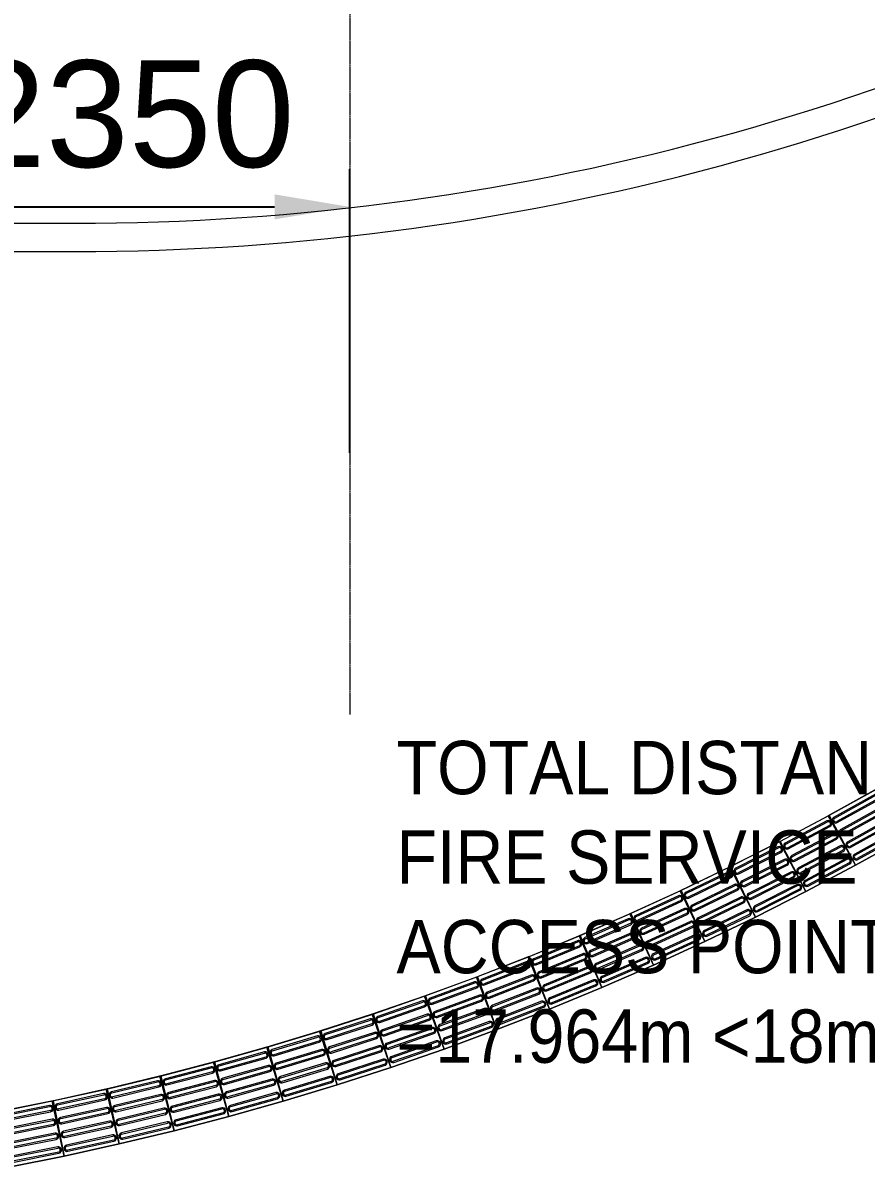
# Model space of a CAD drawing. Header units: millimetres. Extents: x 10569 to 232243, y -25347 to 80743.
# Drawn here: x 86601 to 91085, y 54554 to 60641 of the extents above; entities that cross this region are included whole.
import ezdxf

# ---------------------------------------------------------------- set-up
doc = ezdxf.new("R2010")
doc.units = ezdxf.units.MM
doc.linetypes.add('Grid Line__1_200_', pattern=[10.5, 6, -1.5, 1.5, -1.5])
for name, color, linetype, lineweight in [('A-ANNO-DIMS', 211, 'Continuous', 5), ('A-FLOR', 192, 'Continuous', 9), ('A-GENM', 13, 'Continuous', 20), ('G-ANNO-TEXT', 231, 'Continuous', 5), ('S-GRID', 1, 'Continuous', 5)]:
    doc.layers.add(name, color=color, linetype=linetype, lineweight=lineweight)
doc.styles.add('Swis721 BT_1', font='swiss.ttf', dxfattribs={"height": 567.642527})
doc.styles.add('Swis721 BT_6', font='swiss.ttf', dxfattribs={"width": 0.89, "height": 283.821263})
doc.dimstyles.new('DLN_3mm', dxfattribs={"dimscale": 304.8, "dimtxt": 600, "dimasz": 1.312336, "dimexe": 0.656168, "dimexo": 0.0625, "dimgap": 0.656168, "dimtad": 1, "dimdec": 0, "dimzin": 0, "dimdsep": 46, "dimtxsty": 'Swis721 BT_1', "dimsah": 1, "dimcen": 0.09, "dimadec": 0, "dimazin": 0, "dimtfac": 1, "dimtdec": 4, "dimtix": 1, "dimtmove": 0, "dimatfit": 3, "dimfxl": 0.656168, "dimfxlon": 1, "dimtvp": 1, "dimtolj": 1, "dimtzin": 0, "dimarcsym": 2})

# ---------------------------------------------------------------- blocks, each defined once
blk = doc.blocks.new('DLN_Tactile - Directional Tiles-V694-TENDER DRAFT G_F')
at = {"layer": 'A-GENM'}
for p, q in [((150, 150), (-150, 150)), ((-150, 150), (-150, -150)), ((-150, -150), (-150, 150)), ((-150, 150), (150, 150)), ((-129.5, 125.5), (-129.5, -125.5)), ((-123.5, -125.5), (-123.5, 125.5)), ((-101.5, 125.5), (-101.5, -125.5)), ((-95.5, -125.5), (-95.5, 125.5)), ((-54.5, 125.5), (-54.5, -125.5)), ((-48.5, -125.5), (-48.5, 125.5)), ((-26.5, 125.5), (-26.5, -125.5)), ((-20.5, -125.5), (-20.5, 125.5)), ((20.5, 125.5), (20.5, -125.5)), ((26.5, -125.5), (26.5, 125.5)), ((48.5, 125.5), (48.5, -125.5)), ((54.5, -125.5), (54.5, 125.5)), ((95.5, 125.5), (95.5, -125.5)), ((101.5, -125.5), (101.5, 125.5)), ((123.5, 125.5), (123.5, -125.5)), ((129.5, -125.5), (129.5, 125.5)), ((150, -150), (150, 150)), ((150, 150), (150, 147)), ((150, 147), (150, -147.1)), ((-150, -150), (150, -150)), ((150, -150), (-150, -150)), ((150, -147.1), (150, -150))]:
    blk.add_line(p, q, dxfattribs=at)
for centre, radius, start, end in [((-112.5, 125.5), 17, 360, 180), ((-112.5, 125.5), 11, 360, 180), ((-37.5, 125.5), 17, 360, 180), ((-37.5, 125.5), 11, 360, 180), ((37.5, 125.5), 17, 360, 180), ((37.5, 125.5), 11, 360, 180), ((112.5, 125.5), 17, 360, 180), ((112.5, 125.5), 11, 360, 180), ((-112.5, -125.5), 17, 180, 360), ((-112.5, -125.5), 11, 180, 360), ((-37.5, -125.5), 17, 180, 360), ((-37.5, -125.5), 11, 180, 360), ((37.5, -125.5), 17, 180, 360), ((37.5, -125.5), 11, 180, 360), ((112.5, -125.5), 17, 180, 360), ((112.5, -125.5), 11, 180, 360)]:
    blk.add_arc(centre, radius, start, end, dxfattribs=at)
blk = doc.blocks.new('DLN_Tactile - Directional Tiles-V695-TENDER DRAFT G_F')
at = {"layer": 'A-GENM'}
for p, q in [((150, 150), (-150, 150)), ((-150, 150), (-150, -150)), ((-150, -150), (-150, 150)), ((-150, 150), (150, 150)), ((-129.5, 125.5), (-129.5, -125.5)), ((-123.5, -125.5), (-123.5, 125.5)), ((-101.5, 125.5), (-101.5, -125.5)), ((-95.5, -125.5), (-95.5, 125.5)), ((-54.5, 125.5), (-54.5, -125.5)), ((-48.5, -125.5), (-48.5, 125.5)), ((-26.5, 125.5), (-26.5, -125.5)), ((-20.5, -125.5), (-20.5, 125.5)), ((20.5, 125.5), (20.5, -125.5)), ((26.5, -125.5), (26.5, 125.5)), ((48.5, 125.5), (48.5, -125.5)), ((54.5, -125.5), (54.5, 125.5)), ((95.5, 125.5), (95.5, -125.5)), ((101.5, -125.5), (101.5, 125.5)), ((123.5, 125.5), (123.5, -125.5)), ((129.5, -125.5), (129.5, 125.5)), ((150, -150), (150, 150)), ((150, 150), (150, 147.1)), ((150, 147.1), (150, -147.1)), ((-150, -150), (150, -150)), ((150, -150), (-150, -150)), ((150, -147.1), (150, -150))]:
    blk.add_line(p, q, dxfattribs=at)
for centre, radius, start, end in [((-112.5, 125.5), 17, 360, 180), ((-112.5, 125.5), 11, 360, 180), ((-37.5, 125.5), 17, 360, 180), ((-37.5, 125.5), 11, 360, 180), ((37.5, 125.5), 17, 360, 180), ((37.5, 125.5), 11, 360, 180), ((112.5, 125.5), 17, 360, 180), ((112.5, 125.5), 11, 360, 180), ((-112.5, -125.5), 17, 180, 360), ((-112.5, -125.5), 11, 180, 360), ((-37.5, -125.5), 17, 180, 360), ((-37.5, -125.5), 11, 180, 360), ((37.5, -125.5), 17, 180, 360), ((37.5, -125.5), 11, 180, 360), ((112.5, -125.5), 17, 180, 360), ((112.5, -125.5), 11, 180, 360)]:
    blk.add_arc(centre, radius, start, end, dxfattribs=at)
blk = doc.blocks.new('DLN_Tactile - Directional Tiles-V696-TENDER DRAFT G_F')
at = {"layer": 'A-GENM'}
for p, q in [((150, 150), (-150, 150)), ((-150, 150), (-150, -150)), ((-150, -150), (-150, 150)), ((-150, 150), (150, 150)), ((-129.5, 125.5), (-129.5, -125.5)), ((-123.5, -125.5), (-123.5, 125.5)), ((-101.5, 125.5), (-101.5, -125.5)), ((-95.5, -125.5), (-95.5, 125.5)), ((-54.5, 125.5), (-54.5, -125.5)), ((-48.5, -125.5), (-48.5, 125.5)), ((-26.5, 125.5), (-26.5, -125.5)), ((-20.5, -125.5), (-20.5, 125.5)), ((20.5, 125.5), (20.5, -125.5)), ((26.5, -125.5), (26.5, 125.5)), ((48.5, 125.5), (48.5, -125.5)), ((54.5, -125.5), (54.5, 125.5)), ((95.5, 125.5), (95.5, -125.5)), ((101.5, -125.5), (101.5, 125.5)), ((123.5, 125.5), (123.5, -125.5)), ((129.5, -125.5), (129.5, 125.5)), ((150, -150), (150, 150)), ((150, 150), (150, 147.1)), ((150, 147.1), (150, -147.1)), ((-150, -150), (150, -150)), ((150, -150), (-150, -150)), ((150, -147.1), (150, -150))]:
    blk.add_line(p, q, dxfattribs=at)
for centre, radius, start, end in [((-112.5, 125.5), 17, 360, 180), ((-112.5, 125.5), 11, 360, 180), ((-37.5, 125.5), 17, 360, 180), ((-37.5, 125.5), 11, 360, 180), ((37.5, 125.5), 17, 360, 180), ((37.5, 125.5), 11, 360, 180), ((112.5, 125.5), 17, 360, 180), ((112.5, 125.5), 11, 360, 180), ((-112.5, -125.5), 17, 180, 360), ((-112.5, -125.5), 11, 180, 360), ((-37.5, -125.5), 17, 180, 360), ((-37.5, -125.5), 11, 180, 360), ((37.5, -125.5), 17, 180, 360), ((37.5, -125.5), 11, 180, 360), ((112.5, -125.5), 17, 180, 360), ((112.5, -125.5), 11, 180, 360)]:
    blk.add_arc(centre, radius, start, end, dxfattribs=at)
blk = doc.blocks.new('DLN_Tactile - Directional Tiles-V697-TENDER DRAFT G_F')
at = {"layer": 'A-GENM'}
for p, q in [((150, 150), (-150, 150)), ((-150, 150), (-150, -150)), ((-150, -150), (-150, 150)), ((-150, 150), (150, 150)), ((-129.5, 125.5), (-129.5, -125.5)), ((-123.5, -125.5), (-123.5, 125.5)), ((-101.5, 125.5), (-101.5, -125.5)), ((-95.5, -125.5), (-95.5, 125.5)), ((-54.5, 125.5), (-54.5, -125.5)), ((-48.5, -125.5), (-48.5, 125.5)), ((-26.5, 125.5), (-26.5, -125.5)), ((-20.5, -125.5), (-20.5, 125.5)), ((20.5, 125.5), (20.5, -125.5)), ((26.5, -125.5), (26.5, 125.5)), ((48.5, 125.5), (48.5, -125.5)), ((54.5, -125.5), (54.5, 125.5)), ((95.5, 125.5), (95.5, -125.5)), ((101.5, -125.5), (101.5, 125.5)), ((123.5, 125.5), (123.5, -125.5)), ((129.5, -125.5), (129.5, 125.5)), ((150, -150), (150, 150)), ((150, 150), (150, 147.1)), ((150, 147.1), (150, -147)), ((-150, -150), (150, -150)), ((150, -150), (-150, -150)), ((150, -147), (150, -150))]:
    blk.add_line(p, q, dxfattribs=at)
for centre, radius, start, end in [((-112.5, 125.5), 17, 360, 180), ((-112.5, 125.5), 11, 360, 180), ((-37.5, 125.5), 17, 360, 180), ((-37.5, 125.5), 11, 360, 180), ((37.5, 125.5), 17, 360, 180), ((37.5, 125.5), 11, 360, 180), ((112.5, 125.5), 17, 360, 180), ((112.5, 125.5), 11, 360, 180), ((-112.5, -125.5), 17, 180, 360), ((-112.5, -125.5), 11, 180, 360), ((-37.5, -125.5), 17, 180, 360), ((-37.5, -125.5), 11, 180, 360), ((37.5, -125.5), 17, 180, 360), ((37.5, -125.5), 11, 180, 360), ((112.5, -125.5), 17, 180, 360), ((112.5, -125.5), 11, 180, 360)]:
    blk.add_arc(centre, radius, start, end, dxfattribs=at)
blk = doc.blocks.new('DLN_Tactile - Directional Tiles-V698-TENDER DRAFT G_F')
at = {"layer": 'A-GENM'}
for p, q in [((150, 150), (-150, 150)), ((-150, 150), (-150, -150)), ((-150, -150), (-150, 150)), ((-150, 150), (150, 150)), ((-129.5, 125.5), (-129.5, -125.5)), ((-123.5, -125.5), (-123.5, 125.5)), ((-101.5, 125.5), (-101.5, -125.5)), ((-95.5, -125.5), (-95.5, 125.5)), ((-54.5, 125.5), (-54.5, -125.5)), ((-48.5, -125.5), (-48.5, 125.5)), ((-26.5, 125.5), (-26.5, -125.5)), ((-20.5, -125.5), (-20.5, 125.5)), ((20.5, 125.5), (20.5, -125.5)), ((26.5, -125.5), (26.5, 125.5)), ((48.5, 125.5), (48.5, -125.5)), ((54.5, -125.5), (54.5, 125.5)), ((95.5, 125.5), (95.5, -125.5)), ((101.5, -125.5), (101.5, 125.5)), ((123.5, 125.5), (123.5, -125.5)), ((129.5, -125.5), (129.5, 125.5)), ((150, -150), (150, 150)), ((150, 150), (150, 147)), ((150, 147), (150, -147.1)), ((-150, -150), (150, -150)), ((150, -150), (-150, -150)), ((150, -147.1), (150, -150))]:
    blk.add_line(p, q, dxfattribs=at)
for centre, radius, start, end in [((-112.5, 125.5), 17, 360, 180), ((-112.5, 125.5), 11, 360, 180), ((-37.5, 125.5), 17, 360, 180), ((-37.5, 125.5), 11, 360, 180), ((37.5, 125.5), 17, 360, 180), ((37.5, 125.5), 11, 360, 180), ((112.5, 125.5), 17, 360, 180), ((112.5, 125.5), 11, 360, 180), ((-112.5, -125.5), 17, 180, 360), ((-112.5, -125.5), 11, 180, 360), ((-37.5, -125.5), 17, 180, 360), ((-37.5, -125.5), 11, 180, 360), ((37.5, -125.5), 17, 180, 360), ((37.5, -125.5), 11, 180, 360), ((112.5, -125.5), 17, 180, 360), ((112.5, -125.5), 11, 180, 360)]:
    blk.add_arc(centre, radius, start, end, dxfattribs=at)
blk = doc.blocks.new('DLN_Tactile - Directional Tiles-V699-TENDER DRAFT G_F')
at = {"layer": 'A-GENM'}
for p, q in [((150, 150), (-150, 150)), ((-150, 150), (-150, -150)), ((-150, -150), (-150, 150)), ((-150, 150), (150, 150)), ((-129.5, 125.5), (-129.5, -125.5)), ((-123.5, -125.5), (-123.5, 125.5)), ((-101.5, 125.5), (-101.5, -125.5)), ((-95.5, -125.5), (-95.5, 125.5)), ((-54.5, 125.5), (-54.5, -125.5)), ((-48.5, -125.5), (-48.5, 125.5)), ((-26.5, 125.5), (-26.5, -125.5)), ((-20.5, -125.5), (-20.5, 125.5)), ((20.5, 125.5), (20.5, -125.5)), ((26.5, -125.5), (26.5, 125.5)), ((48.5, 125.5), (48.5, -125.5)), ((54.5, -125.5), (54.5, 125.5)), ((95.5, 125.5), (95.5, -125.5)), ((101.5, -125.5), (101.5, 125.5)), ((123.5, 125.5), (123.5, -125.5)), ((129.5, -125.5), (129.5, 125.5)), ((150, -150), (150, 150)), ((150, 150), (150, 147.1)), ((150, 147.1), (150, -147.1)), ((-150, -150), (150, -150)), ((150, -150), (-150, -150)), ((150, -147.1), (150, -150))]:
    blk.add_line(p, q, dxfattribs=at)
for centre, radius, start, end in [((-112.5, 125.5), 17, 360, 180), ((-112.5, 125.5), 11, 360, 180), ((-37.5, 125.5), 17, 360, 180), ((-37.5, 125.5), 11, 360, 180), ((37.5, 125.5), 17, 360, 180), ((37.5, 125.5), 11, 360, 180), ((112.5, 125.5), 17, 360, 180), ((112.5, 125.5), 11, 360, 180), ((-112.5, -125.5), 17, 180, 360), ((-112.5, -125.5), 11, 180, 360), ((-37.5, -125.5), 17, 180, 360), ((-37.5, -125.5), 11, 180, 360), ((37.5, -125.5), 17, 180, 360), ((37.5, -125.5), 11, 180, 360), ((112.5, -125.5), 17, 180, 360), ((112.5, -125.5), 11, 180, 360)]:
    blk.add_arc(centre, radius, start, end, dxfattribs=at)
blk = doc.blocks.new('DLN_Tactile - Directional Tiles-V700-TENDER DRAFT G_F')
at = {"layer": 'A-GENM'}
for p, q in [((150, 150), (-150, 150)), ((-150, 150), (-150, -150)), ((-150, -150), (-150, 150)), ((-150, 150), (150, 150)), ((-129.5, 125.5), (-129.5, -125.5)), ((-123.5, -125.5), (-123.5, 125.5)), ((-101.5, 125.5), (-101.5, -125.5)), ((-95.5, -125.5), (-95.5, 125.5)), ((-54.5, 125.5), (-54.5, -125.5)), ((-48.5, -125.5), (-48.5, 125.5)), ((-26.5, 125.5), (-26.5, -125.5)), ((-20.5, -125.5), (-20.5, 125.5)), ((20.5, 125.5), (20.5, -125.5)), ((26.5, -125.5), (26.5, 125.5)), ((48.5, 125.5), (48.5, -125.5)), ((54.5, -125.5), (54.5, 125.5)), ((95.5, 125.5), (95.5, -125.5)), ((101.5, -125.5), (101.5, 125.5)), ((123.5, 125.5), (123.5, -125.5)), ((129.5, -125.5), (129.5, 125.5)), ((150, -150), (150, 150)), ((150, 150), (150, 147.1)), ((150, 147.1), (150, -147.1)), ((-150, -150), (150, -150)), ((150, -150), (-150, -150)), ((150, -147.1), (150, -150))]:
    blk.add_line(p, q, dxfattribs=at)
for centre, radius, start, end in [((-112.5, 125.5), 17, 360, 180), ((-112.5, 125.5), 11, 360, 180), ((-37.5, 125.5), 17, 360, 180), ((-37.5, 125.5), 11, 360, 180), ((37.5, 125.5), 17, 360, 180), ((37.5, 125.5), 11, 360, 180), ((112.5, 125.5), 17, 360, 180), ((112.5, 125.5), 11, 360, 180), ((-112.5, -125.5), 17, 180, 360), ((-112.5, -125.5), 11, 180, 360), ((-37.5, -125.5), 17, 180, 360), ((-37.5, -125.5), 11, 180, 360), ((37.5, -125.5), 17, 180, 360), ((37.5, -125.5), 11, 180, 360), ((112.5, -125.5), 17, 180, 360), ((112.5, -125.5), 11, 180, 360)]:
    blk.add_arc(centre, radius, start, end, dxfattribs=at)
blk = doc.blocks.new('DLN_Tactile - Directional Tiles-V701-TENDER DRAFT G_F')
at = {"layer": 'A-GENM'}
for p, q in [((150, 150), (-150, 150)), ((-150, 150), (-150, -150)), ((-150, -150), (-150, 150)), ((-150, 150), (150, 150)), ((-129.5, 125.5), (-129.5, -125.5)), ((-123.5, -125.5), (-123.5, 125.5)), ((-101.5, 125.5), (-101.5, -125.5)), ((-95.5, -125.5), (-95.5, 125.5)), ((-54.5, 125.5), (-54.5, -125.5)), ((-48.5, -125.5), (-48.5, 125.5)), ((-26.5, 125.5), (-26.5, -125.5)), ((-20.5, -125.5), (-20.5, 125.5)), ((20.5, 125.5), (20.5, -125.5)), ((26.5, -125.5), (26.5, 125.5)), ((48.5, 125.5), (48.5, -125.5)), ((54.5, -125.5), (54.5, 125.5)), ((95.5, 125.5), (95.5, -125.5)), ((101.5, -125.5), (101.5, 125.5)), ((123.5, 125.5), (123.5, -125.5)), ((129.5, -125.5), (129.5, 125.5)), ((150, -150), (150, 150)), ((150, 150), (150, 147.1)), ((150, 147.1), (150, -147.1)), ((-150, -150), (150, -150)), ((150, -150), (-150, -150)), ((150, -147.1), (150, -150))]:
    blk.add_line(p, q, dxfattribs=at)
for centre, radius, start, end in [((-112.5, 125.5), 17, 360, 180), ((-112.5, 125.5), 11, 360, 180), ((-37.5, 125.5), 17, 360, 180), ((-37.5, 125.5), 11, 360, 180), ((37.5, 125.5), 17, 360, 180), ((37.5, 125.5), 11, 360, 180), ((112.5, 125.5), 17, 360, 180), ((112.5, 125.5), 11, 360, 180), ((-112.5, -125.5), 17, 180, 360), ((-112.5, -125.5), 11, 180, 360), ((-37.5, -125.5), 17, 180, 360), ((-37.5, -125.5), 11, 180, 360), ((37.5, -125.5), 17, 180, 360), ((37.5, -125.5), 11, 180, 360), ((112.5, -125.5), 17, 180, 360), ((112.5, -125.5), 11, 180, 360)]:
    blk.add_arc(centre, radius, start, end, dxfattribs=at)
blk = doc.blocks.new('DLN_Tactile - Directional Tiles-V702-TENDER DRAFT G_F')
at = {"layer": 'A-GENM'}
for p, q in [((150, 150), (-150, 150)), ((-150, 150), (-150, -150)), ((-150, -150), (-150, 150)), ((-150, 150), (150, 150)), ((-129.5, 125.5), (-129.5, -125.5)), ((-123.5, -125.5), (-123.5, 125.5)), ((-101.5, 125.5), (-101.5, -125.5)), ((-95.5, -125.5), (-95.5, 125.5)), ((-54.5, 125.5), (-54.5, -125.5)), ((-48.5, -125.5), (-48.5, 125.5)), ((-26.5, 125.5), (-26.5, -125.5)), ((-20.5, -125.5), (-20.5, 125.5)), ((20.5, 125.5), (20.5, -125.5)), ((26.5, -125.5), (26.5, 125.5)), ((48.5, 125.5), (48.5, -125.5)), ((54.5, -125.5), (54.5, 125.5)), ((95.5, 125.5), (95.5, -125.5)), ((101.5, -125.5), (101.5, 125.5)), ((123.5, 125.5), (123.5, -125.5)), ((129.5, -125.5), (129.5, 125.5)), ((150, -150), (150, 150)), ((150, 150), (150, 147.1)), ((150, 147.1), (150, -147.1)), ((-150, -150), (150, -150)), ((150, -150), (-150, -150)), ((150, -147.1), (150, -150))]:
    blk.add_line(p, q, dxfattribs=at)
for centre, radius, start, end in [((-112.5, 125.5), 17, 360, 180), ((-112.5, 125.5), 11, 360, 180), ((-37.5, 125.5), 17, 360, 180), ((-37.5, 125.5), 11, 360, 180), ((37.5, 125.5), 17, 360, 180), ((37.5, 125.5), 11, 360, 180), ((112.5, 125.5), 17, 360, 180), ((112.5, 125.5), 11, 360, 180), ((-112.5, -125.5), 17, 180, 360), ((-112.5, -125.5), 11, 180, 360), ((-37.5, -125.5), 17, 180, 360), ((-37.5, -125.5), 11, 180, 360), ((37.5, -125.5), 17, 180, 360), ((37.5, -125.5), 11, 180, 360), ((112.5, -125.5), 17, 180, 360), ((112.5, -125.5), 11, 180, 360)]:
    blk.add_arc(centre, radius, start, end, dxfattribs=at)
blk = doc.blocks.new('DLN_Tactile - Directional Tiles-V703-TENDER DRAFT G_F')
at = {"layer": 'A-GENM'}
for p, q in [((150, 150), (-150, 150)), ((-150, 150), (-150, -150)), ((-150, -150), (-150, 150)), ((-150, 150), (150, 150)), ((-129.5, 125.5), (-129.5, -125.5)), ((-123.5, -125.5), (-123.5, 125.5)), ((-101.5, 125.5), (-101.5, -125.5)), ((-95.5, -125.5), (-95.5, 125.5)), ((-54.5, 125.5), (-54.5, -125.5)), ((-48.5, -125.5), (-48.5, 125.5)), ((-26.5, 125.5), (-26.5, -125.5)), ((-20.5, -125.5), (-20.5, 125.5)), ((20.5, 125.5), (20.5, -125.5)), ((26.5, -125.5), (26.5, 125.5)), ((48.5, 125.5), (48.5, -125.5)), ((54.5, -125.5), (54.5, 125.5)), ((95.5, 125.5), (95.5, -125.5)), ((101.5, -125.5), (101.5, 125.5)), ((123.5, 125.5), (123.5, -125.5)), ((129.5, -125.5), (129.5, 125.5)), ((150, -150), (150, 150)), ((150, 150), (150, 147.1)), ((150, 147.1), (150, -147.1)), ((-150, -150), (150, -150)), ((150, -150), (-150, -150)), ((150, -147.1), (150, -150))]:
    blk.add_line(p, q, dxfattribs=at)
for centre, radius, start, end in [((-112.5, 125.5), 17, 360, 180), ((-112.5, 125.5), 11, 360, 180), ((-37.5, 125.5), 17, 360, 180), ((-37.5, 125.5), 11, 360, 180), ((37.5, 125.5), 17, 360, 180), ((37.5, 125.5), 11, 360, 180), ((112.5, 125.5), 17, 360, 180), ((112.5, 125.5), 11, 360, 180), ((-112.5, -125.5), 17, 180, 360), ((-112.5, -125.5), 11, 180, 360), ((-37.5, -125.5), 17, 180, 360), ((-37.5, -125.5), 11, 180, 360), ((37.5, -125.5), 17, 180, 360), ((37.5, -125.5), 11, 180, 360), ((112.5, -125.5), 17, 180, 360), ((112.5, -125.5), 11, 180, 360)]:
    blk.add_arc(centre, radius, start, end, dxfattribs=at)
blk = doc.blocks.new('DLN_Tactile - Directional Tiles-V704-TENDER DRAFT G_F')
at = {"layer": 'A-GENM'}
for p, q in [((150, 150), (-150, 150)), ((-150, 150), (-150, -150)), ((-150, -150), (-150, 150)), ((-150, 150), (150, 150)), ((-129.5, 125.5), (-129.5, -125.5)), ((-123.5, -125.5), (-123.5, 125.5)), ((-101.5, 125.5), (-101.5, -125.5)), ((-95.5, -125.5), (-95.5, 125.5)), ((-54.5, 125.5), (-54.5, -125.5)), ((-48.5, -125.5), (-48.5, 125.5)), ((-26.5, 125.5), (-26.5, -125.5)), ((-20.5, -125.5), (-20.5, 125.5)), ((20.5, 125.5), (20.5, -125.5)), ((26.5, -125.5), (26.5, 125.5)), ((48.5, 125.5), (48.5, -125.5)), ((54.5, -125.5), (54.5, 125.5)), ((95.5, 125.5), (95.5, -125.5)), ((101.5, -125.5), (101.5, 125.5)), ((123.5, 125.5), (123.5, -125.5)), ((129.5, -125.5), (129.5, 125.5)), ((150, -150), (150, 150)), ((150, 150), (150, 147.1)), ((150, 147.1), (150, -147.1)), ((-150, -150), (150, -150)), ((150, -150), (-150, -150)), ((150, -147.1), (150, -150))]:
    blk.add_line(p, q, dxfattribs=at)
for centre, radius, start, end in [((-112.5, 125.5), 17, 360, 180), ((-112.5, 125.5), 11, 360, 180), ((-37.5, 125.5), 17, 360, 180), ((-37.5, 125.5), 11, 360, 180), ((37.5, 125.5), 17, 360, 180), ((37.5, 125.5), 11, 360, 180), ((112.5, 125.5), 17, 360, 180), ((112.5, 125.5), 11, 360, 180), ((-112.5, -125.5), 17, 180, 360), ((-112.5, -125.5), 11, 180, 360), ((-37.5, -125.5), 17, 180, 360), ((-37.5, -125.5), 11, 180, 360), ((37.5, -125.5), 17, 180, 360), ((37.5, -125.5), 11, 180, 360), ((112.5, -125.5), 17, 180, 360), ((112.5, -125.5), 11, 180, 360)]:
    blk.add_arc(centre, radius, start, end, dxfattribs=at)
blk = doc.blocks.new('DLN_Tactile - Directional Tiles-V705-TENDER DRAFT G_F')
at = {"layer": 'A-GENM'}
for p, q in [((150, 150), (-150, 150)), ((-150, 150), (-150, -150)), ((-150, -150), (-150, 150)), ((-150, 150), (150, 150)), ((-129.5, 125.5), (-129.5, -125.5)), ((-123.5, -125.5), (-123.5, 125.5)), ((-101.5, 125.5), (-101.5, -125.5)), ((-95.5, -125.5), (-95.5, 125.5)), ((-54.5, 125.5), (-54.5, -125.5)), ((-48.5, -125.5), (-48.5, 125.5)), ((-26.5, 125.5), (-26.5, -125.5)), ((-20.5, -125.5), (-20.5, 125.5)), ((20.5, 125.5), (20.5, -125.5)), ((26.5, -125.5), (26.5, 125.5)), ((48.5, 125.5), (48.5, -125.5)), ((54.5, -125.5), (54.5, 125.5)), ((95.5, 125.5), (95.5, -125.5)), ((101.5, -125.5), (101.5, 125.5)), ((123.5, 125.5), (123.5, -125.5)), ((129.5, -125.5), (129.5, 125.5)), ((150, -150), (150, 150)), ((150, 150), (150, 147.1)), ((150, 147.1), (150, -147.1)), ((-150, -150), (150, -150)), ((150, -150), (-150, -150)), ((150, -147.1), (150, -150))]:
    blk.add_line(p, q, dxfattribs=at)
for centre, radius, start, end in [((-112.5, 125.5), 17, 360, 180), ((-112.5, 125.5), 11, 360, 180), ((-37.5, 125.5), 17, 360, 180), ((-37.5, 125.5), 11, 360, 180), ((37.5, 125.5), 17, 360, 180), ((37.5, 125.5), 11, 360, 180), ((112.5, 125.5), 17, 360, 180), ((112.5, 125.5), 11, 360, 180), ((-112.5, -125.5), 17, 180, 360), ((-112.5, -125.5), 11, 180, 360), ((-37.5, -125.5), 17, 180, 360), ((-37.5, -125.5), 11, 180, 360), ((37.5, -125.5), 17, 180, 360), ((37.5, -125.5), 11, 180, 360), ((112.5, -125.5), 17, 180, 360), ((112.5, -125.5), 11, 180, 360)]:
    blk.add_arc(centre, radius, start, end, dxfattribs=at)
blk = doc.blocks.new('DLN_Tactile - Directional Tiles-V706-TENDER DRAFT G_F')
at = {"layer": 'A-GENM'}
for p, q in [((150, 150), (-150, 150)), ((-150, 150), (-150, -150)), ((-150, -150), (-150, 150)), ((-150, 150), (150, 150)), ((-129.5, 125.5), (-129.5, -125.5)), ((-123.5, -125.5), (-123.5, 125.5)), ((-101.5, 125.5), (-101.5, -125.5)), ((-95.5, -125.5), (-95.5, 125.5)), ((-54.5, 125.5), (-54.5, -125.5)), ((-48.5, -125.5), (-48.5, 125.5)), ((-26.5, 125.5), (-26.5, -125.5)), ((-20.5, -125.5), (-20.5, 125.5)), ((20.5, 125.5), (20.5, -125.5)), ((26.5, -125.5), (26.5, 125.5)), ((48.5, 125.5), (48.5, -125.5)), ((54.5, -125.5), (54.5, 125.5)), ((95.5, 125.5), (95.5, -125.5)), ((101.5, -125.5), (101.5, 125.5)), ((123.5, 125.5), (123.5, -125.5)), ((129.5, -125.5), (129.5, 125.5)), ((150, -150), (150, 150)), ((150, 150), (150, 147.1)), ((150, 147.1), (150, -147.1)), ((-150, -150), (150, -150)), ((150, -150), (-150, -150)), ((150, -147.1), (150, -150))]:
    blk.add_line(p, q, dxfattribs=at)
for centre, radius, start, end in [((-112.5, 125.5), 17, 360, 180), ((-112.5, 125.5), 11, 360, 180), ((-37.5, 125.5), 17, 360, 180), ((-37.5, 125.5), 11, 360, 180), ((37.5, 125.5), 17, 360, 180), ((37.5, 125.5), 11, 360, 180), ((112.5, 125.5), 17, 360, 180), ((112.5, 125.5), 11, 360, 180), ((-112.5, -125.5), 17, 180, 360), ((-112.5, -125.5), 11, 180, 360), ((-37.5, -125.5), 17, 180, 360), ((-37.5, -125.5), 11, 180, 360), ((37.5, -125.5), 17, 180, 360), ((37.5, -125.5), 11, 180, 360), ((112.5, -125.5), 17, 180, 360), ((112.5, -125.5), 11, 180, 360)]:
    blk.add_arc(centre, radius, start, end, dxfattribs=at)
blk = doc.blocks.new('DLN_Tactile - Directional Tiles-V707-TENDER DRAFT G_F')
at = {"layer": 'A-GENM'}
for p, q in [((150, 150), (-150, 150)), ((-150, 150), (-150, -150)), ((-150, -150), (-150, 150)), ((-150, 150), (150, 150)), ((-129.5, 125.5), (-129.5, -125.5)), ((-123.5, -125.5), (-123.5, 125.5)), ((-101.5, 125.5), (-101.5, -125.5)), ((-95.5, -125.5), (-95.5, 125.5)), ((-54.5, 125.5), (-54.5, -125.5)), ((-48.5, -125.5), (-48.5, 125.5)), ((-26.5, 125.5), (-26.5, -125.5)), ((-20.5, -125.5), (-20.5, 125.5)), ((20.5, 125.5), (20.5, -125.5)), ((26.5, -125.5), (26.5, 125.5)), ((48.5, 125.5), (48.5, -125.5)), ((54.5, -125.5), (54.5, 125.5)), ((95.5, 125.5), (95.5, -125.5)), ((101.5, -125.5), (101.5, 125.5)), ((123.5, 125.5), (123.5, -125.5)), ((129.5, -125.5), (129.5, 125.5)), ((150, -150), (150, 150)), ((150, 150), (150, 147.1)), ((150, 147.1), (150, -147)), ((-150, -150), (150, -150)), ((150, -150), (-150, -150)), ((150, -147), (150, -150))]:
    blk.add_line(p, q, dxfattribs=at)
for centre, radius, start, end in [((-112.5, 125.5), 17, 360, 180), ((-112.5, 125.5), 11, 360, 180), ((-37.5, 125.5), 17, 360, 180), ((-37.5, 125.5), 11, 360, 180), ((37.5, 125.5), 17, 360, 180), ((37.5, 125.5), 11, 360, 180), ((112.5, 125.5), 17, 360, 180), ((112.5, 125.5), 11, 360, 180), ((-112.5, -125.5), 17, 180, 360), ((-112.5, -125.5), 11, 180, 360), ((-37.5, -125.5), 17, 180, 360), ((-37.5, -125.5), 11, 180, 360), ((37.5, -125.5), 17, 180, 360), ((37.5, -125.5), 11, 180, 360), ((112.5, -125.5), 17, 180, 360), ((112.5, -125.5), 11, 180, 360)]:
    blk.add_arc(centre, radius, start, end, dxfattribs=at)
blk = doc.blocks.new('DLN_Tactile - Directional Tiles-V708-TENDER DRAFT G_F')
at = {"layer": 'A-GENM'}
for p, q in [((150, 150), (-150, 150)), ((-150, 150), (-150, -150)), ((-150, -150), (-150, 150)), ((-150, 150), (150, 150)), ((-129.5, 125.5), (-129.5, -125.5)), ((-123.5, -125.5), (-123.5, 125.5)), ((-101.5, 125.5), (-101.5, -125.5)), ((-95.5, -125.5), (-95.5, 125.5)), ((-54.5, 125.5), (-54.5, -125.5)), ((-48.5, -125.5), (-48.5, 125.5)), ((-26.5, 125.5), (-26.5, -125.5)), ((-20.5, -125.5), (-20.5, 125.5)), ((20.5, 125.5), (20.5, -125.5)), ((26.5, -125.5), (26.5, 125.5)), ((48.5, 125.5), (48.5, -125.5)), ((54.5, -125.5), (54.5, 125.5)), ((95.5, 125.5), (95.5, -125.5)), ((101.5, -125.5), (101.5, 125.5)), ((123.5, 125.5), (123.5, -125.5)), ((129.5, -125.5), (129.5, 125.5)), ((150, -150), (150, 150)), ((150, 150), (150, 147)), ((150, 147), (150, -147.1)), ((-150, -150), (150, -150)), ((150, -150), (-150, -150)), ((150, -147.1), (150, -150))]:
    blk.add_line(p, q, dxfattribs=at)
for centre, radius, start, end in [((-112.5, 125.5), 17, 360, 180), ((-112.5, 125.5), 11, 360, 180), ((-37.5, 125.5), 17, 360, 180), ((-37.5, 125.5), 11, 360, 180), ((37.5, 125.5), 17, 360, 180), ((37.5, 125.5), 11, 360, 180), ((112.5, 125.5), 17, 360, 180), ((112.5, 125.5), 11, 360, 180), ((-112.5, -125.5), 17, 180, 360), ((-112.5, -125.5), 11, 180, 360), ((-37.5, -125.5), 17, 180, 360), ((-37.5, -125.5), 11, 180, 360), ((37.5, -125.5), 17, 180, 360), ((37.5, -125.5), 11, 180, 360), ((112.5, -125.5), 17, 180, 360), ((112.5, -125.5), 11, 180, 360)]:
    blk.add_arc(centre, radius, start, end, dxfattribs=at)
blk = doc.blocks.new('DLN_Tactile - Directional Tiles-V709-TENDER DRAFT G_F')
at = {"layer": 'A-GENM'}
for p, q in [((150, 150), (-150, 150)), ((-150, 150), (-150, -150)), ((-150, -150), (-150, 150)), ((-150, 150), (150, 150)), ((-129.5, 125.5), (-129.5, -125.5)), ((-123.5, -125.5), (-123.5, 125.5)), ((-101.5, 125.5), (-101.5, -125.5)), ((-95.5, -125.5), (-95.5, 125.5)), ((-54.5, 125.5), (-54.5, -125.5)), ((-48.5, -125.5), (-48.5, 125.5)), ((-26.5, 125.5), (-26.5, -125.5)), ((-20.5, -125.5), (-20.5, 125.5)), ((20.5, 125.5), (20.5, -125.5)), ((26.5, -125.5), (26.5, 125.5)), ((48.5, 125.5), (48.5, -125.5)), ((54.5, -125.5), (54.5, 125.5)), ((95.5, 125.5), (95.5, -125.5)), ((101.5, -125.5), (101.5, 125.5)), ((123.5, 125.5), (123.5, -125.5)), ((129.5, -125.5), (129.5, 125.5)), ((150, -150), (150, 150)), ((150, 150), (150, 147.1)), ((150, 147.1), (150, -147.1)), ((-150, -150), (150, -150)), ((150, -150), (-150, -150)), ((150, -147.1), (150, -150))]:
    blk.add_line(p, q, dxfattribs=at)
for centre, radius, start, end in [((-112.5, 125.5), 17, 360, 180), ((-112.5, 125.5), 11, 360, 180), ((-37.5, 125.5), 17, 360, 180), ((-37.5, 125.5), 11, 360, 180), ((37.5, 125.5), 17, 360, 180), ((37.5, 125.5), 11, 360, 180), ((112.5, 125.5), 17, 360, 180), ((112.5, 125.5), 11, 360, 180), ((-112.5, -125.5), 17, 180, 360), ((-112.5, -125.5), 11, 180, 360), ((-37.5, -125.5), 17, 180, 360), ((-37.5, -125.5), 11, 180, 360), ((37.5, -125.5), 17, 180, 360), ((37.5, -125.5), 11, 180, 360), ((112.5, -125.5), 17, 180, 360), ((112.5, -125.5), 11, 180, 360)]:
    blk.add_arc(centre, radius, start, end, dxfattribs=at)
blk = doc.blocks.new('DLN_Tactile - Directional Tiles-V710-TENDER DRAFT G_F')
at = {"layer": 'A-GENM'}
for p, q in [((150, 150), (-150, 150)), ((-150, 150), (-150, -150)), ((-150, -150), (-150, 150)), ((-150, 150), (150, 150)), ((-129.5, 125.5), (-129.5, -125.5)), ((-123.5, -125.5), (-123.5, 125.5)), ((-101.5, 125.5), (-101.5, -125.5)), ((-95.5, -125.5), (-95.5, 125.5)), ((-54.5, 125.5), (-54.5, -125.5)), ((-48.5, -125.5), (-48.5, 125.5)), ((-26.5, 125.5), (-26.5, -125.5)), ((-20.5, -125.5), (-20.5, 125.5)), ((20.5, 125.5), (20.5, -125.5)), ((26.5, -125.5), (26.5, 125.5)), ((48.5, 125.5), (48.5, -125.5)), ((54.5, -125.5), (54.5, 125.5)), ((95.5, 125.5), (95.5, -125.5)), ((101.5, -125.5), (101.5, 125.5)), ((123.5, 125.5), (123.5, -125.5)), ((129.5, -125.5), (129.5, 125.5)), ((150, -150), (150, 150)), ((150, 150), (150, 147.1)), ((150, 147.1), (150, -147.1)), ((-150, -150), (150, -150)), ((150, -150), (-150, -150)), ((150, -147.1), (150, -150))]:
    blk.add_line(p, q, dxfattribs=at)
for centre, radius, start, end in [((-112.5, 125.5), 17, 360, 180), ((-112.5, 125.5), 11, 360, 180), ((-37.5, 125.5), 17, 360, 180), ((-37.5, 125.5), 11, 360, 180), ((37.5, 125.5), 17, 360, 180), ((37.5, 125.5), 11, 360, 180), ((112.5, 125.5), 17, 360, 180), ((112.5, 125.5), 11, 360, 180), ((-112.5, -125.5), 17, 180, 360), ((-112.5, -125.5), 11, 180, 360), ((-37.5, -125.5), 17, 180, 360), ((-37.5, -125.5), 11, 180, 360), ((37.5, -125.5), 17, 180, 360), ((37.5, -125.5), 11, 180, 360), ((112.5, -125.5), 17, 180, 360), ((112.5, -125.5), 11, 180, 360)]:
    blk.add_arc(centre, radius, start, end, dxfattribs=at)
blk = doc.blocks.new('DIMBLOCK18-TENDER DRAFT G_F')
at = {"layer": 'A-ANNO-DIMS', "color": 0, "lineweight": -2, "transparency": 16777216}
for p, q in [((85989.3, 58353.5), (85989.3, 59862.5)), ((88339.3, 58353.5), (88339.3, 59862.5)), ((86389.3, 59662.5), (87939.3, 59662.5))]:
    blk.add_line(p, q, dxfattribs=at)
at = {"layer": 'A-ANNO-DIMS', "color": 0, "transparency": 16777216}
for points in [[(86389.3, 59729.2), (86389.3, 59595.9), (85989.3, 59662.5)], [(87939.3, 59729.2), (87939.3, 59595.9), (88339.3, 59662.5)]]:
    blk.add_solid(points, dxfattribs=at)
at = {"layer": 'Defpoints', "color": 0, "transparency": 16777216}
for p in [(88339.3, 59662.5), (85989.3, 58334.4), (88339.3, 58334.4)]:
    blk.add_point(p, dxfattribs=at)
at = {"layer": 'A-ANNO-DIMS', "color": 0, "transparency": 16777216, "insert": (87164.3, 60154.2), "char_height": 567.64, "width": 2102.857, "attachment_point": 5, "style": 'Swis721 BT_1'}
blk.add_mtext('\\A1;2350', dxfattribs=at)

msp = doc.modelspace()

# ---------------------------------------------------------------- linework, layer by layer
at = {"layer": 'A-FLOR'}
for p, q in [((43089.37451, 59575.26446), (86876.24724, 59575.26446)), ((43089.37467, 59425.26446), (86876.24724, 59425.26446))]:
    msp.add_line(p, q, dxfattribs=at)
for radius, start, end in [(13000, 270, 301.233108155), (13150, 269.999999999, 301.23310812)]:
    msp.add_arc((86876.24724, 72575.26446), radius, start, end, dxfattribs=at)
at = {"layer": 'S-GRID', "linetype": 'Grid Line__1_200_'}
msp.add_line((88339.29296, 61961.25751), (88339.29296, 56961.25751), dxfattribs=at)

# ---------------------------------------------------------------- block references
at = {"layer": 'A-GENM'}
for name, p, rotation in [('DLN_Tactile - Directional Tiles-V710-TENDER DRAFT G_F', (91087.60972, 56364.3916), 119.0850052550074), ('DLN_Tactile - Directional Tiles-V709-TENDER DRAFT G_F', (90826.60509, 56222.50086), 117.9749243068279), ('DLN_Tactile - Directional Tiles-V708-TENDER DRAFT G_F', (90562.89211, 56085.66752), 116.8721638716352), ('DLN_Tactile - Directional Tiles-V707-TENDER DRAFT G_F', (90296.62672, 55954.02702), 115.7430363286964), ('DLN_Tactile - Directional Tiles-V706-TENDER DRAFT G_F', (90027.7909, 55827.58351), 114.6356668906987), ('DLN_Tactile - Directional Tiles-V705-TENDER DRAFT G_F', (89756.57063, 55706.38199), 113.5216675660676), ('DLN_Tactile - Directional Tiles-V704-TENDER DRAFT G_F', (89483.03151, 55590.44332), 112.4173352861646), ('DLN_Tactile - Directional Tiles-V703-TENDER DRAFT G_F', (89207.3264, 55479.83844), 111.3011092885995), ('DLN_Tactile - Directional Tiles-V702-TENDER DRAFT G_F', (88929.52601, 55374.64069), 110.1803460667626), ('DLN_Tactile - Directional Tiles-V701-TENDER DRAFT G_F', (88649.68547, 55274.82345), 109.0816061859349), ('DLN_Tactile - Directional Tiles-V700-TENDER DRAFT G_F', (88368.01997, 55180.4644), 107.9604997152357), ('DLN_Tactile - Directional Tiles-V699-TENDER DRAFT G_F', (88084.56407, 55091.63792), 106.8383157555024), ('DLN_Tactile - Directional Tiles-V698-TENDER DRAFT G_F', (87799.36435, 55008.27535), 105.7484845247801), ('DLN_Tactile - Directional Tiles-V697-TENDER DRAFT G_F', (87512.70674, 54930.48221), 104.6180025689868), ('DLN_Tactile - Directional Tiles-V696-TENDER DRAFT G_F', (87224.52211, 54858.28145), 103.5123356664994), ('DLN_Tactile - Directional Tiles-V695-TENDER DRAFT G_F', (86935.01335, 54791.67916), 102.3989366883283), ('DLN_Tactile - Directional Tiles-V694-TENDER DRAFT G_F', (86644.25949, 54730.70658), 101.2882583986366)]:
    msp.add_blockref(name, p, dxfattribs=dict(at, rotation=rotation))

# ---------------------------------------------------------------- texts
at = {"layer": 'G-ANNO-TEXT', "color": 7, "insert": (88587.89336, 56821.86266), "char_height": 283.8212635, "width": 4143.6, "attachment_point": 1, "line_spacing_factor": 1.00667, "style": 'Swis721 BT_6'}
msp.add_mtext('TOTAL DISTANCE OF\\PFIRE SERVICE\\PACCESS POINT\\P=17.964m <18m', dxfattribs=at)

# ---------------------------------------------------------------- dimensions: what is measured, and where the dimension line sits
at = {"layer": 'A-ANNO-DIMS'}
dim = msp.add_linear_dim(base=(88339.29296, 59662.51734), p1=(85989.29296, 58334.44209), p2=(88339.29296, 58334.44209), dimstyle='DLN_3mm', override={"dimpost": '<>', "dimfxl": 2350.000001}, dxfattribs=at)
dim.commit()
dim.dimension.update_dxf_attribs({"geometry": 'DIMBLOCK18-TENDER DRAFT G_F', "text_midpoint": (87164.29296, 60154.23858)})

doc.saveas('drawing.dxf')
